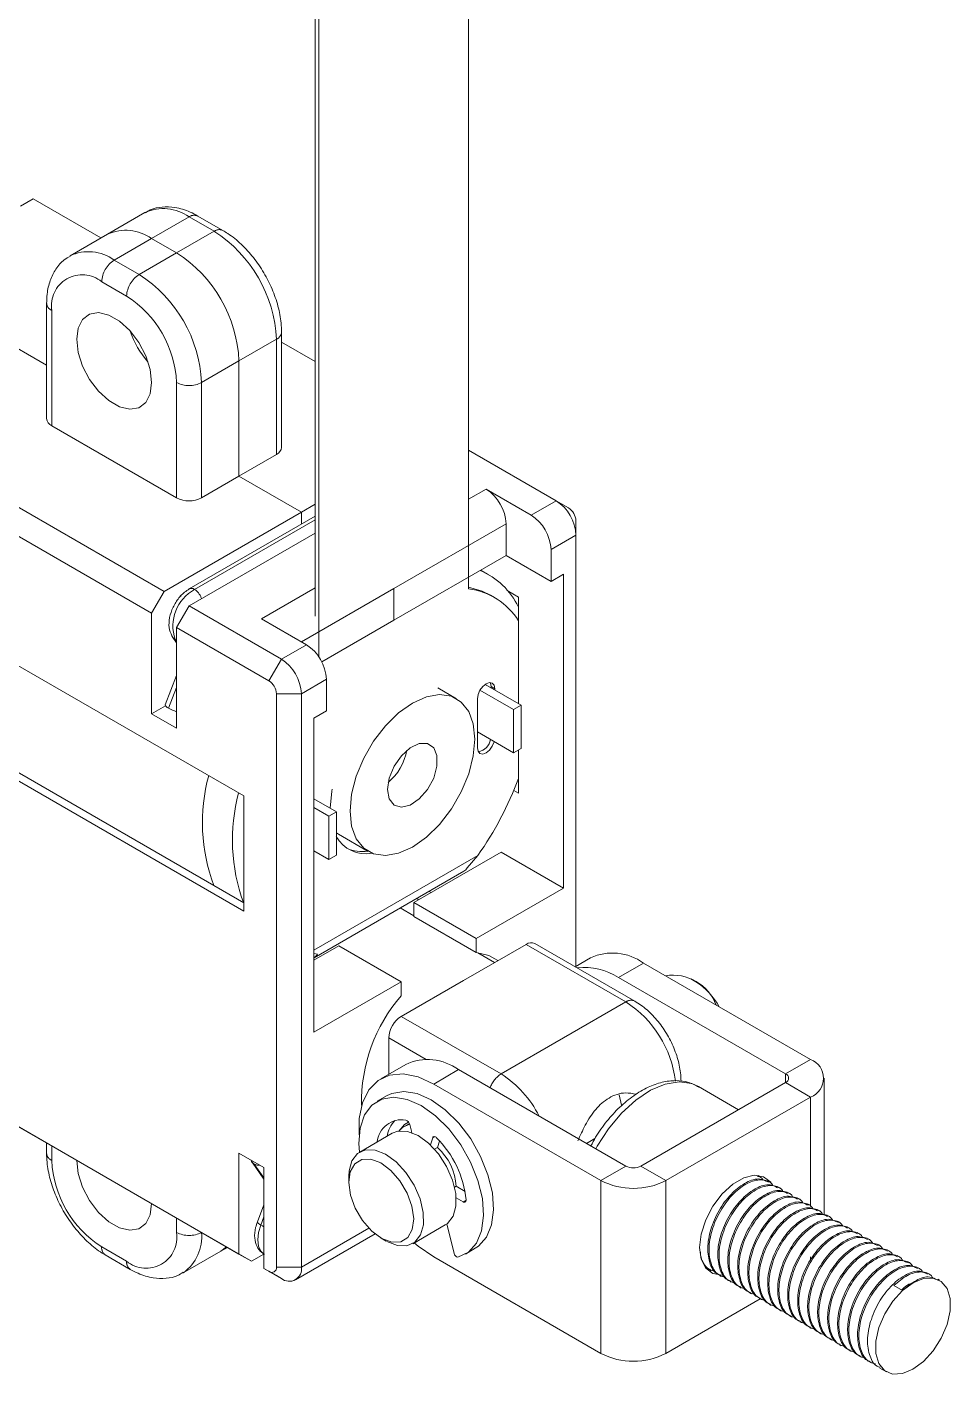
# Paper-space layout '시트3_KOR_with accessory' of a CAD drawing. Header units: millimetres. Extents: x 5 to 415, y 5 to 292.
# Drawn here: x 361.19 to 387.33, y 126.06 to 164.23 of the extents above; entities that cross this region are included whole.
import ezdxf

# ---------------------------------------------------------------- set-up
doc = ezdxf.new("R2010")
doc.units = ezdxf.units.MM
doc.linetypes.add('PHANTOM', pattern=[12.7, 6.35, -1.27, 1.27, -1.27, 1.27, -1.27])

psp = doc.layouts.new('시트3_KOR_with accessory')

# ---------------------------------------------------------------- linework, layer by layer
at = {"color": 7, "linetype": 'Continuous', "lineweight": 18}
for p, q in [((369.349, 167.851), (369.349, 147.536)), ((369.455, 167.957), (369.455, 146.379)), ((373.697, 148.313), (373.697, 166.85)), ((350.787, 160.973), (361.742, 154.648)), ((361.005, 159.156), (361.358, 159.36)), ((363.277, 158.253), (361.358, 159.36)), ((364.528, 158.975), (363.467, 158.362)), ((366.735, 158.467), (366.028, 158.876)), ((346.898, 158.728), (365.071, 148.237)), ((364.717, 147.624), (346.544, 158.115)), ((363.467, 158.362), (362.406, 157.75)), ((364.717, 158.239), (365.424, 157.83)), ((361.742, 156.401), (361.742, 153.135)), ((368.399, 152.319), (368.399, 155.585)), ((369.349, 154.748), (368.399, 155.296)), ((367.192, 154.768), (367.192, 151.502)), ((361.889, 152.931), (365.424, 150.89)), ((368.252, 152.115), (367.192, 151.502)), ((376.172, 150.808), (373.697, 152.237)), ((366.131, 150.89), (367.192, 151.502)), ((367.192, 151.502), (368.96, 150.482)), ((375.465, 150.4), (374.192, 151.135)), ((365.071, 148.237), (368.96, 150.482)), ((369.349, 150.706), (368.96, 150.482)), ((368.96, 150.14), (368.96, 150.482)), ((376.526, 150.604), (376.172, 150.808)), ((369.349, 150.365), (365.784, 148.307)), ((374.758, 149.257), (374.758, 150.155)), ((376.738, 150.237), (376.738, 149.829)), ((365.778, 147.828), (369.349, 149.89)), ((376.738, 137.616), (376.738, 149.829)), ((376.031, 148.522), (376.031, 149.42)), ((374.758, 149.257), (371.576, 147.42)), ((374.758, 149.257), (376.031, 148.522)), ((356.585, 148.644), (367.333, 142.44)), ((374.257, 148.717), (374.04, 148.843)), ((376.384, 148.726), (376.031, 148.522)), ((376.384, 148.726), (376.384, 139.826)), ((365.071, 148.237), (364.717, 147.624)), ((371.576, 148.318), (371.576, 147.42)), ((374.793, 148.262), (375.111, 148.078)), ((365.424, 147.216), (365.778, 147.828)), ((365.778, 147.828), (368.394, 146.318)), ((374.426, 148.067), (374.32, 148.128)), ((375.111, 148.078), (375.111, 145.052)), ((364.717, 147.624), (364.717, 144.766)), ((367.828, 147.461), (369.101, 146.726)), ((369.535, 146.242), (371.576, 147.42)), ((368.04, 145.706), (365.424, 147.216)), ((365.424, 147.216), (365.424, 144.358)), ((365.321, 146.928), (365.424, 146.782)), ((365.424, 145.851), (365.101, 145.02)), ((356.79, 145.497), (367.333, 139.41)), ((369.667, 145.747), (369.667, 144.848)), ((373.356, 145.196), (372.826, 145.502)), ((375.182, 145.011), (374.161, 145.601)), ((374.334, 145.501), (374.334, 145.539)), ((374.44, 145.44), (374.44, 145.478)), ((356.585, 145.378), (367.333, 139.173)), ((368.252, 129.089), (368.252, 145.338)), ((368.96, 145.338), (368.96, 129.089)), ((373.945, 145.192), (373.945, 143.804)), ((374.97, 144.889), (374.018, 145.438)), ((365.11, 144.993), (364.717, 144.766)), ((364.717, 144.766), (365.424, 144.358)), ((369.313, 144.644), (369.667, 144.848)), ((375.182, 145.011), (374.97, 144.889)), ((374.97, 144.889), (374.97, 143.664)), ((375.182, 143.786), (375.182, 145.011)), ((369.313, 144.644), (369.313, 135.744)), ((374.97, 143.664), (373.945, 144.256)), ((374.97, 143.664), (375.182, 143.786)), ((375.111, 143.745), (375.111, 142.515)), ((367.333, 139.173), (367.333, 142.44)), ((374.976, 142.594), (375.111, 142.515)), ((369.95, 141.99), (369.313, 142.358)), ((369.737, 141.868), (369.313, 142.113)), ((369.95, 141.99), (369.737, 141.868)), ((369.737, 141.868), (369.737, 140.643)), ((369.95, 140.766), (369.95, 141.99)), ((346.544, 141.376), (367.192, 129.457)), ((369.95, 141.393), (370.008, 141.356)), ((370.008, 141.356), (370.856, 140.866)), ((367.545, 129.252), (346.898, 141.172)), ((369.737, 140.643), (369.313, 140.888)), ((369.737, 140.643), (369.95, 140.766)), ((374.616, 140.847), (372.142, 139.418)), ((373.959, 140.753), (373.655, 140.403)), ((374.616, 140.847), (376.384, 139.826)), ((369.32, 137.855), (373.563, 140.304)), ((376.384, 139.826), (373.909, 138.397)), ((372.142, 139.418), (373.909, 138.397)), ((372.142, 139.02), (372.142, 139.418)), ((372.226, 139.532), (372.283, 139.499)), ((372.579, 139.736), (372.636, 139.703)), ((372.142, 139.044), (371.761, 139.264)), ((372.142, 139.02), (373.909, 138)), ((375.324, 138.234), (373.556, 137.213)), ((373.909, 138.397), (373.909, 138)), ((378.402, 136.626), (375.574, 138.259)), ((369.313, 137.785), (370.02, 138.193)), ((369.412, 137.954), (369.313, 137.975)), ((370.02, 138.193), (371.788, 137.173)), ((374.434, 137.721), (373.958, 137.996)), ((377.147, 137.852), (376.713, 137.601)), ((378.647, 137.703), (383.385, 134.968)), ((369.313, 135.744), (371.788, 137.173)), ((373.556, 137.213), (371.788, 136.193)), ((371.788, 137.173), (371.788, 136.775)), ((377.94, 137.295), (382.677, 134.56)), ((380.132, 137.172), (379.991, 137.254)), ((371.434, 134.554), (371.434, 135.581)), ((371.914, 134.831), (371.207, 134.423)), ((373.414, 134.683), (378.152, 131.948)), ((383.765, 130.557), (383.765, 134.438)), ((372.707, 134.274), (377.445, 131.539)), ((382.677, 134.315), (378.576, 131.948)), ((381.345, 133.546), (380.208, 134.203)), ((371.387, 133.949), (371.104, 133.786)), ((378.028, 133.672), (377.963, 133.968)), ((383.385, 133.907), (379.283, 131.539)), ((371.533, 132.879), (370.614, 132.348)), ((372.018, 133.159), (371.887, 133.083)), ((372.028, 133.128), (372.084, 132.898)), ((361.742, 132.603), (361.742, 132.313)), ((372.613, 132.554), (372.679, 132.752)), ((372.813, 132.473), (372.876, 132.659)), ((377.036, 132.592), (377.272, 132.728)), ((367.192, 132.314), (367.899, 131.906)), ((367.192, 129.457), (367.192, 132.314)), ((372.735, 132.427), (372.813, 132.473)), ((367.562, 132.063), (367.899, 131.583)), ((367.899, 129.048), (367.899, 131.906)), ((370.303, 131.661), (370.303, 131.498)), ((373.298, 131.349), (373.344, 131.376)), ((373.595, 131.231), (373.344, 131.376)), ((381.93, 131.662), (381.895, 131.682)), ((382.213, 131.498), (382.177, 131.519)), ((382.496, 131.335), (382.46, 131.355)), ((373.539, 130.937), (373.341, 131.051)), ((382.778, 131.172), (382.743, 131.192)), ((383.061, 131.008), (383.026, 131.029)), ((367.899, 130.847), (367.713, 130.369)), ((383.344, 130.845), (383.309, 130.866)), ((383.627, 130.682), (383.592, 130.702)), ((372.114, 129.75), (373.033, 130.281)), ((373.083, 130.314), (373.286, 129.474)), ((383.91, 130.519), (383.874, 130.539)), ((384.193, 130.355), (384.157, 130.376)), ((384.475, 130.192), (384.44, 130.212)), ((368.794, 128.723), (371.049, 130.025)), ((371.222, 129.906), (371.364, 129.824)), ((384.758, 130.029), (384.723, 130.049)), ((385.041, 129.866), (385.006, 129.886)), ((363.406, 129.431), (364.113, 129.023)), ((365.613, 128.924), (366.674, 129.536)), ((366.839, 129.66), (366.674, 129.536)), ((366.674, 129.536), (366.864, 129.646)), ((367.192, 129.457), (367.545, 129.252)), ((367.545, 129.252), (367.899, 129.456)), ((373.604, 129.456), (373.886, 129.619)), ((385.324, 129.702), (385.289, 129.723)), ((385.607, 129.539), (385.571, 129.559)), ((367.899, 129.048), (368.04, 128.967)), ((368.252, 128.844), (367.899, 129.048)), ((377.445, 126.64), (372.707, 129.375)), ((385.89, 129.376), (385.854, 129.396)), ((386.172, 129.212), (386.137, 129.233)), ((386.455, 129.049), (386.42, 129.07)), ((368.394, 128.763), (368.252, 128.844)), ((380.536, 129.002), (380.571, 128.982)), ((380.819, 128.839), (380.854, 128.819)), ((381.102, 128.676), (381.137, 128.655)), ((386.738, 128.886), (386.703, 128.906)), ((387.034, 128.715), (386.986, 128.743)), ((381.385, 128.512), (381.42, 128.492)), ((381.667, 128.349), (381.703, 128.329)), ((385.987, 128.421), (385.74, 128.564)), ((379.283, 126.64), (381.956, 128.183)), ((381.95, 128.186), (381.986, 128.165)), ((382.233, 128.023), (382.268, 128.002)), ((382.516, 127.859), (382.551, 127.839)), ((382.799, 127.696), (382.834, 127.676)), ((383.082, 127.533), (383.117, 127.512)), ((383.364, 127.369), (383.4, 127.349)), ((383.647, 127.206), (383.683, 127.186)), ((383.93, 127.043), (383.966, 127.022)), ((384.213, 126.88), (384.248, 126.859)), ((384.496, 126.716), (384.531, 126.696)), ((384.779, 126.553), (384.814, 126.533)), ((385.062, 126.39), (385.097, 126.369)), ((385.344, 126.226), (385.534, 126.117))]:
    psp.add_line(p, q, dxfattribs=at)
at = {"color": 8, "linetype": 'PHANTOM', "lineweight": 18}
for p, q in [((365.778, 158.851), (364.717, 158.239)), ((366.485, 158.443), (365.778, 158.851)), ((364.717, 158.239), (363.656, 157.626)), ((365.424, 157.83), (366.485, 158.443)), ((364.363, 157.218), (365.424, 157.83)), ((363.656, 157.626), (364.363, 157.218)), ((364.01, 156.606), (363.303, 157.014)), ((361.889, 156.197), (361.889, 152.931)), ((368.252, 155.381), (367.192, 154.768)), ((368.252, 152.115), (368.252, 155.381)), ((367.192, 154.768), (366.131, 154.156)), ((365.424, 150.89), (365.424, 154.156)), ((366.131, 154.156), (366.131, 150.89)), ((373.697, 150.849), (374.192, 151.135)), ((376.172, 150.808), (375.465, 150.4)), ((365.934, 148.292), (369.349, 150.263)), ((374.758, 150.155), (371.576, 148.318)), ((376.031, 149.42), (376.738, 149.829)), ((367.828, 147.461), (369.349, 148.339)), ((371.576, 148.318), (368.96, 146.808)), ((365.495, 148.073), (365.552, 148.106)), ((365.383, 146.872), (365.424, 146.854)), ((365.424, 146.814), (365.383, 146.872)), ((368.394, 146.318), (369.101, 146.726)), ((368.394, 146.318), (368.04, 145.706)), ((365.197, 144.927), (365.424, 145.512)), ((369.667, 145.747), (368.96, 145.338)), ((374.334, 145.539), (374.44, 145.478)), ((368.96, 145.338), (368.252, 145.338)), ((373.959, 140.753), (369.313, 138.071)), ((378.152, 136.601), (375.324, 138.234)), ((377.94, 137.295), (378.647, 137.703)), ((374.616, 134.56), (378.152, 136.601)), ((371.788, 136.193), (374.616, 134.56)), ((372.49, 134.971), (371.434, 135.581)), ((382.677, 134.56), (383.385, 134.968)), ((372.707, 134.274), (373.414, 134.683)), ((382.677, 134.56), (382.677, 134.315)), ((382.677, 134.315), (383.385, 133.907)), ((383.385, 130.806), (383.385, 133.907)), ((361.889, 132.518), (361.889, 132.109)), ((372.679, 132.752), (372.734, 132.784)), ((367.624, 132.007), (367.899, 131.615)), ((378.152, 131.948), (377.445, 131.539)), ((378.576, 131.948), (379.283, 131.539)), ((377.445, 126.64), (377.445, 131.539)), ((379.283, 126.64), (379.283, 131.539)), ((373.539, 130.937), (373.623, 130.986)), ((365.424, 130.068), (365.424, 130.477)), ((367.899, 130.508), (367.809, 130.277)), ((366.131, 130.069), (366.131, 130.068)), ((366.131, 130.068), (366.132, 130.068)), ((368.96, 129.089), (370.869, 130.191)), ((363.303, 129.66), (364.01, 129.252)), ((368.96, 129.089), (368.252, 129.089)), ((383.385, 129.298), (383.385, 129.382)), ((368.394, 128.763), (368.04, 128.967))]:
    psp.add_line(p, q, dxfattribs=at)
at = {"color": 7, "linetype": 'Continuous', "lineweight": 18, "flags": 128}
for points in [[(362.639, 155.011), (362.596, 155.381), (362.639, 155.701), (362.764, 155.946), (362.962, 156.095), (363.216, 156.137), (363.505, 156.068), (363.807, 155.894), (364.097, 155.628), (364.351, 155.293), (364.549, 154.916), (364.674, 154.526), (364.717, 154.156), (364.674, 153.836), (364.549, 153.591), (364.351, 153.442), (364.097, 153.4), (363.807, 153.469), (363.505, 153.643), (363.216, 153.909), (362.962, 154.244), (362.764, 154.621), (362.639, 155.011)], [(374.32, 148.128), (374.081, 148.245), (373.697, 148.357)], [(374.44, 145.478), (374.421, 145.576), (374.367, 145.638), (374.287, 145.654), (374.192, 145.621), (374.097, 145.544), (374.017, 145.436), (373.964, 145.312), (373.945, 145.192)], [(374.334, 145.539), (374.315, 145.638), (374.306, 145.654)], [(370.383, 142.49), (370.338, 142.011), (370.383, 141.582), (370.514, 141.226), (370.724, 140.961), (371.004, 140.799), (371.339, 140.749), (371.713, 140.814), (372.106, 140.99), (372.5, 141.268), (372.873, 141.635), (373.208, 142.071), (373.488, 142.556), (373.699, 143.065), (373.83, 143.572), (373.874, 144.052), (373.83, 144.48), (373.699, 144.836), (373.488, 145.102), (373.208, 145.263), (372.873, 145.313), (372.5, 145.248), (372.106, 145.073), (371.713, 144.794), (371.339, 144.428), (371.004, 143.991), (370.724, 143.506), (370.514, 142.997), (370.383, 142.49)], [(365.197, 144.927), (365.16, 144.951), (365.13, 144.973), (365.111, 144.993), (365.101, 145.009), (365.101, 145.02)], [(373.945, 143.804), (373.964, 143.706), (374.017, 143.644), (374.097, 143.628), (374.192, 143.661), (374.287, 143.738), (374.367, 143.846), (374.421, 143.969), (374.424, 143.979)], [(371.447, 142.946), (371.399, 142.623), (371.447, 142.356), (371.584, 142.179), (371.791, 142.118), (372.041, 142.18), (372.3, 142.358), (372.532, 142.626), (372.707, 142.948), (372.801, 143.282), (372.801, 143.582), (372.707, 143.808), (372.532, 143.929), (372.3, 143.928), (372.041, 143.807), (371.791, 143.58), (371.584, 143.28), (371.447, 142.946)], [(369.828, 142.632), (369.818, 142.579), (369.773, 142.092)], [(374.523, 137.772), (374.274, 137.918), (373.909, 138)], [(370.594, 132.831), (370.598, 133.299), (370.69, 133.746), (370.87, 134.11), (371.131, 134.374), (371.46, 134.526), (371.844, 134.561), (372.266, 134.475), (372.707, 134.274)], [(373.886, 129.619), (373.974, 129.677), (374.201, 129.931), (374.347, 130.28), (374.404, 130.708), (374.369, 131.191), (374.244, 131.705), (374.036, 132.224), (373.755, 132.719), (373.416, 133.166), (373.037, 133.541), (372.637, 133.825), (372.236, 134.003), (371.857, 134.066), (371.518, 134.01), (371.387, 133.949)], [(373.395, 129.37), (373.692, 129.514), (373.918, 129.767), (374.064, 130.117), (374.121, 130.545), (374.086, 131.028), (373.961, 131.542), (373.753, 132.06), (373.472, 132.556), (373.133, 133.003), (372.754, 133.378), (372.354, 133.662), (371.954, 133.84), (371.574, 133.903), (371.235, 133.847), (370.955, 133.676), (370.746, 133.398), (370.621, 133.028), (370.587, 132.585), (370.604, 132.342)], [(373.033, 130.281), (373.096, 130.324), (373.255, 130.528), (373.335, 130.818), (373.33, 131.169), (373.241, 131.554), (373.073, 131.94), (372.842, 132.298), (372.565, 132.597), (372.266, 132.814), (371.968, 132.931), (371.695, 132.939), (371.533, 132.879)], [(371.719, 132.943), (371.879, 133.132), (371.995, 133.198)], [(372.025, 133.138), (371.824, 133.04), (371.731, 132.944)], [(372.679, 132.752), (372.686, 132.766), (372.696, 132.776), (372.708, 132.783), (372.723, 132.785), (372.739, 132.782), (372.756, 132.776), (372.773, 132.765), (372.789, 132.751)], [(364.717, 130.885), (364.717, 130.885), (364.674, 130.564), (364.549, 130.32), (364.351, 130.17), (364.097, 130.129), (363.807, 130.198), (363.505, 130.372), (363.216, 130.637), (362.962, 130.972), (362.764, 131.35), (362.639, 131.739), (362.596, 132.109)], [(371.381, 129.815), (371.679, 129.698), (371.951, 129.69), (372.176, 129.793), (372.336, 129.997), (372.416, 130.287), (372.411, 130.638), (372.321, 131.023), (372.154, 131.41), (371.923, 131.767), (371.646, 132.067), (371.347, 132.284), (371.049, 132.401), (370.776, 132.408), (370.551, 132.305), (370.392, 132.101), (370.312, 131.811), (370.303, 131.661)], [(370.952, 130.109), (371.237, 129.898), (371.52, 129.791), (371.774, 129.8), (371.975, 129.923), (372.101, 130.148), (372.141, 130.454), (372.092, 130.81), (371.957, 131.181), (371.751, 131.531), (371.492, 131.826), (371.208, 132.037), (370.924, 132.144), (370.67, 132.135), (370.47, 132.012), (370.344, 131.787), (370.303, 131.481), (370.353, 131.125), (370.487, 130.754), (370.694, 130.404), (370.952, 130.109)], [(382.267, 131.476), (382.256, 131.49), (382.052, 131.644), (381.789, 131.688), (381.49, 131.616), (381.178, 131.436), (380.879, 131.162), (380.616, 130.816), (380.412, 130.426), (380.282, 130.023), (380.238, 129.641)], [(373.623, 130.993), (373.623, 130.973), (373.619, 130.956), (373.611, 130.942), (373.601, 130.932), (373.588, 130.926), (373.572, 130.925), (373.556, 130.929), (373.539, 130.937)], [(366.674, 129.536), (366.674, 129.536), (366.839, 129.66)], [(372.707, 129.375), (372.266, 129.683), (372.158, 129.776)], [(380.238, 129.641), (380.282, 129.31), (380.412, 129.057), (380.616, 128.903), (380.879, 128.859), (380.903, 128.861)], [(385.712, 128.118), (385.987, 128.421), (386.286, 128.642), (386.585, 128.764), (386.859, 128.777), (387.087, 128.68), (387.249, 128.48), (387.334, 128.194), (387.333, 127.845), (387.248, 127.461), (387.084, 127.074), (386.855, 126.714), (386.58, 126.411), (386.281, 126.19), (385.983, 126.068), (385.708, 126.055), (385.481, 126.152), (385.318, 126.352), (385.234, 126.638), (385.234, 126.987), (385.32, 127.371), (385.484, 127.758), (385.712, 128.118)]]:
    psp.add_lwpolyline(points, dxfattribs=at)
at = {"color": 8, "linetype": 'PHANTOM', "lineweight": 18, "flags": 128}
for points in [[(365.383, 146.872), (365.345, 146.9), (365.321, 146.928)], [(380.208, 134.203), (380.018, 134.286), (379.661, 134.335), (379.266, 134.271), (378.85, 134.097), (378.431, 133.819), (378.028, 133.451), (377.658, 133.008), (377.338, 132.51), (377.299, 132.44)], [(367.809, 130.277), (367.771, 130.3), (367.742, 130.322), (367.722, 130.342), (367.713, 130.358), (367.713, 130.369)], [(367.809, 130.277), (367.746, 130.063), (367.724, 129.86), (367.746, 129.682), (367.809, 129.542), (367.899, 129.455)], [(367.809, 130.277), (367.854, 130.252), (367.899, 130.231)]]:
    psp.add_lwpolyline(points, dxfattribs=at)
at = {"color": 8, "linetype": 'PHANTOM', "lineweight": 18}
for centre, radius, start, end in [((365.045, 157.829), 1.257, 54.3826, 114.3069), ((365.924, 158.646), 0.251, 65.6935, 125.6172), ((366.631, 158.238), 0.252, 65.7079, 125.6167), ((364.414, 155.206), 3.842, 2.6055, 57.3945), ((362.928, 156.636), 1.23, 53.6672, 115.409), ((364.07, 156.979), 0.768, 122.6053, 177.3947), ((362.751, 156.337), 0.873, 50.7967, 189.2141), ((364.777, 156.571), 0.768, 122.6053, 177.3945), ((362.293, 153.982), 3.842, 2.6055, 57.3945), ((362.354, 154.016), 3.074, 2.6055, 57.3945), ((361.992, 156.426), 0.251, 185.7099, 245.6238), ((368.149, 155.61), 0.251, 294.3762, 354.29), ((365.778, 154.839), 0.769, 242.6097, 297.3903), ((366.506, 147.254), 1.186, 118.8102, 198.7784), ((365.847, 148.179), 0.143, 52.6044, 116.1062), ((365.683, 147.902), 0.464, 16.2274, 57.3023), ((378.298, 136.397), 0.252, 65.7083, 125.6162), ((376.463, 133.984), 3.115, 6.8956, 57.1652), ((375.032, 133.912), 0.77, 122.6815, 160.5897), ((373.008, 132.029), 2.999, 26.5196, 57.5589), ((361.992, 132.338), 0.251, 185.6945, 245.6259), ((364.959, 132.249), 3.074, 182.6054, 237.3946), ((364.562, 129.928), 0.873, 230.7968, 9.2139), ((365.778, 130.751), 0.769, 242.6097, 297.3903), ((364.877, 129.946), 1.261, 306.1136, 5.5841), ((363.553, 129.635), 0.252, 174.3803, 234.2913), ((364.26, 129.227), 0.252, 174.3814, 234.2924)]:
    psp.add_arc(centre, radius, start, end, dxfattribs=at)
at = {"color": 7, "linetype": 'Continuous', "lineweight": 18}
for centre, radius, start, end in [((363.985, 157.216), 1.257, 54.3825, 114.3071), ((363.354, 154.594), 3.842, 2.6055, 57.3945), ((366.518, 156.42), 2.538, 198.6259, 221.3687), ((361.992, 153.16), 0.251, 185.6945, 245.6253), ((368.149, 152.344), 0.251, 294.3748, 354.3052), ((365.778, 151.572), 0.769, 242.6097, 297.3903), ((373.53, 150.099), 1.229, 2.6054, 57.3946), ((375.51, 149.773), 1.229, 2.6054, 57.3946), ((376.277, 150.216), 0.461, 2.6055, 57.3945), ((374.803, 149.364), 1.229, 2.6053, 57.3947), ((373.173, 146.852), 2.155, 25.9307, 66.7692), ((373.434, 146.345), 1.985, 32.3172, 82.3706), ((368.439, 145.691), 1.229, 2.6057, 57.3943), ((367.731, 145.282), 1.229, 2.6054, 57.3946), ((367.792, 145.317), 0.461, 2.6058, 57.3939), ((365.817, 146.034), 1.268, 240.7656, 251.9626), ((373.889, 144.116), 0.435, 281.0744, 350.022), ((370.361, 144.039), 1.615, 310.872, 349.1336), ((371.27, 141.683), 5.113, 164.8822, 200.343), ((365.991, 146.353), 9.739, 324.9, 339.466), ((372.118, 141.193), 5.113, 164.8822, 200.343), ((370.778, 141.744), 0.944, 208.5997, 280.8148), ((370.669, 141.867), 1.004, 245.269, 279.6648), ((373.442, 140.509), 0.238, 300.5631, 333.5736), ((375.47, 138.03), 0.251, 65.6928, 125.6162), ((369.2, 138.059), 0.236, 298.5787, 333.6194), ((377.77, 136.496), 1.492, 54.017, 114.6726), ((376.99, 135.846), 1.733, 56.7651, 97.129), ((379.477, 136.038), 1.322, 20.9808, 99.0245), ((379.113, 135.555), 1.912, 28.3704, 57.7804), ((375.209, 133.784), 4.544, 138.8422, 181.4192), ((372.202, 135.546), 0.768, 122.6056, 177.3943), ((372.537, 133.475), 1.492, 54.0174, 114.6721), ((383.183, 134.438), 0.568, 290.7837, 69.2163), ((382.631, 134.438), 0.131, 290.7847, 69.2153), ((371.803, 132.562), 0.701, 80.5326, 174.2319), ((371.866, 133.097), 0.165, 10.9805, 71.5074), ((372.263, 132.646), 0.886, 137.7692, 170.281), ((370.768, 130.715), 2.869, 5.5659, 45.2135), ((367.717, 132.172), 0.19, 197.1171, 240.4154), ((371.783, 131.297), 1.563, 2.87, 48.7412), ((367.746, 132.233), 0.258, 241.6534, 276.6146), ((378.364, 132.357), 0.461, 242.611, 297.389), ((378.364, 133.314), 1.998, 242.6095, 297.3905), ((373.404, 129.489), 0.119, 187.1997, 265.6555), ((368.123, 129.068), 0.131, 230.7972, 9.2141), ((368.615, 129.033), 0.349, 230.7972, 9.2137), ((378.364, 128.414), 1.998, 242.6095, 297.3905)]:
    psp.add_arc(centre, radius, start, end, dxfattribs=at)
for points, knots in [([(366.028, 158.876), (365.954, 158.915), (365.75, 159.024), (365.407, 159.13), (365.021, 159.142), (364.729, 159.088), (364.587, 158.996), (364.542, 158.967)], [0, 0, 0, 0, 0.1597205, 0.444866, 0.6776924, 0.8975423, 1, 1, 1, 1]), ([(368.399, 155.585), (368.396, 155.67), (368.388, 155.918), (368.306, 156.332), (368.139, 156.812), (367.904, 157.275), (367.611, 157.703), (367.269, 158.079), (366.968, 158.326), (366.781, 158.439), (366.735, 158.467)], [0, 0, 0, 0, 0.073795, 0.2153006, 0.3629628, 0.5136512, 0.6640777, 0.8111393, 0.9526284, 1, 1, 1, 1]), ([(362.406, 157.733), (362.35, 157.704), (362.19, 157.618), (361.993, 157.377), (361.828, 157.044), (361.752, 156.708), (361.745, 156.489), (361.742, 156.401)], [0, 0, 0, 0, 0.120758, 0.347954, 0.57962, 0.831413, 1, 1, 1, 1]), ([(365.784, 148.307), (365.738, 148.277), (365.608, 148.191), (365.433, 147.993), (365.282, 147.721), (365.205, 147.432), (365.205, 147.151), (365.284, 146.999), (365.321, 146.928)], [0, 0, 0, 0, 0.1028317, 0.2926901, 0.4885694, 0.6821436, 0.8503683, 1, 1, 1, 1]), ([(379.713, 134.356), (379.71, 134.434), (379.701, 134.66), (379.617, 135.034), (379.449, 135.461), (379.215, 135.863), (378.926, 136.221), (378.647, 136.474), (378.461, 136.589), (378.402, 136.626)], [0, 0, 0, 0, 0.086298, 0.248938, 0.418142, 0.589597, 0.759208, 0.923591, 1, 1, 1, 1]), ([(378.439, 133.983), (378.34, 134.004), (378.079, 134.058), (377.653, 133.903), (377.271, 133.561), (376.996, 133.128), (376.858, 132.814), (376.792, 132.664)], [0, 0, 0, 0, 0.130226, 0.340988, 0.554672, 0.788149, 1, 1, 1, 1]), ([(380.22, 134.188), (380.125, 134.238), (379.922, 134.345), (379.559, 134.385), (379.167, 134.337), (378.76, 134.188), (378.354, 133.947), (377.961, 133.62), (377.602, 133.222), (377.331, 132.85), (377.203, 132.603), (377.16, 132.52)], [0, 0, 0, 0, 0.0826273, 0.1776617, 0.2777948, 0.3883231, 0.5110515, 0.6440978, 0.7838543, 0.9273636, 1, 1, 1, 1]), ([(361.742, 132.313), (361.745, 132.228), (361.753, 131.98), (361.835, 131.567), (362.002, 131.086), (362.237, 130.623), (362.53, 130.195), (362.872, 129.82), (363.173, 129.572), (363.36, 129.459), (363.406, 129.431)], [0, 0, 0, 0, 0.073795, 0.2153, 0.362963, 0.513652, 0.664078, 0.811139, 0.952628, 1, 1, 1, 1]), ([(380.829, 128.858), (380.798, 128.869), (380.643, 128.922), (380.492, 129.253), (380.449, 129.711), (380.566, 130.245), (380.806, 130.757), (381.147, 131.197), (381.525, 131.485), (381.906, 131.63), (382.097, 131.534), (382.167, 131.499)], [0, 0, 0, 0, 0.025564, 0.129016, 0.255011, 0.397579, 0.556068, 0.704894, 0.834231, 0.939264, 1, 1, 1, 1]), ([(380.984, 128.79), (380.91, 128.811), (380.708, 128.87), (380.524, 129.227), (380.486, 129.692), (380.601, 130.224), (380.842, 130.738), (381.18, 131.174), (381.568, 131.475), (381.949, 131.594), (382.249, 131.524), (382.308, 131.408), (382.318, 131.386)], [0, 0, 0, 0, 0.055739, 0.151865, 0.268937, 0.401408, 0.548672, 0.686958, 0.807136, 0.90473, 0.982373, 1, 1, 1, 1]), ([(381.112, 128.695), (381.081, 128.706), (380.926, 128.758), (380.775, 129.09), (380.732, 129.547), (380.849, 130.082), (381.089, 130.594), (381.43, 131.034), (381.808, 131.322), (382.189, 131.467), (382.38, 131.371), (382.45, 131.336)], [0, 0, 0, 0, 0.0255637, 0.1290156, 0.2550102, 0.3975784, 0.5560681, 0.7048932, 0.8342307, 0.9392635, 1, 1, 1, 1]), ([(381.267, 128.626), (381.193, 128.648), (380.991, 128.707), (380.807, 129.064), (380.768, 129.529), (380.884, 130.06), (381.125, 130.575), (381.463, 131.01), (381.851, 131.311), (382.232, 131.431), (382.532, 131.361), (382.59, 131.245), (382.601, 131.223)], [0, 0, 0, 0, 0.055739, 0.151866, 0.268936, 0.401409, 0.548673, 0.686958, 0.807136, 0.90473, 0.982373, 1, 1, 1, 1]), ([(381.88, 131.657), (381.926, 131.649), (381.998, 131.636), (382.026, 131.572), (382.036, 131.55)], [0, 0, 0, 0, 0.643695, 1, 1, 1, 1]), ([(381.395, 128.532), (381.364, 128.542), (381.208, 128.595), (381.058, 128.927), (381.015, 129.384), (381.132, 129.918), (381.371, 130.431), (381.713, 130.871), (382.091, 131.158), (382.472, 131.304), (382.663, 131.208), (382.733, 131.173)], [0, 0, 0, 0, 0.025564, 0.129016, 0.255011, 0.397579, 0.556068, 0.704894, 0.834231, 0.939264, 1, 1, 1, 1]), ([(381.55, 128.463), (381.476, 128.485), (381.274, 128.544), (381.09, 128.901), (381.051, 129.366), (381.167, 129.897), (381.408, 130.412), (381.746, 130.847), (382.134, 131.148), (382.515, 131.267), (382.815, 131.198), (382.873, 131.081), (382.884, 131.06)], [0, 0, 0, 0, 0.055739, 0.151865, 0.268937, 0.401408, 0.548672, 0.686958, 0.807136, 0.90473, 0.982373, 1, 1, 1, 1]), ([(381.677, 128.369), (381.647, 128.379), (381.491, 128.432), (381.341, 128.764), (381.297, 129.221), (381.415, 129.755), (381.654, 130.268), (381.996, 130.708), (382.374, 130.995), (382.754, 131.14), (382.946, 131.045), (383.016, 131.009)], [0, 0, 0, 0, 0.025564, 0.129016, 0.255011, 0.397579, 0.556068, 0.704893, 0.834231, 0.939264, 1, 1, 1, 1]), ([(381.833, 128.3), (381.759, 128.322), (381.557, 128.381), (381.372, 128.737), (381.334, 129.202), (381.449, 129.734), (381.691, 130.248), (382.028, 130.684), (382.417, 130.985), (382.798, 131.104), (383.098, 131.035), (383.156, 130.918), (383.167, 130.896)], [0, 0, 0, 0, 0.055739, 0.151865, 0.268936, 0.401408, 0.548673, 0.686958, 0.807136, 0.90473, 0.982373, 1, 1, 1, 1]), ([(381.96, 128.205), (381.929, 128.216), (381.774, 128.268), (381.624, 128.6), (381.58, 129.058), (381.698, 129.592), (381.937, 130.104), (382.279, 130.544), (382.656, 130.832), (383.037, 130.977), (383.229, 130.881), (383.299, 130.846)], [0, 0, 0, 0, 0.025564, 0.129016, 0.25501, 0.397579, 0.556068, 0.704893, 0.834231, 0.939264, 1, 1, 1, 1]), ([(382.116, 128.137), (382.042, 128.158), (381.839, 128.217), (381.655, 128.574), (381.617, 129.039), (381.732, 129.571), (381.973, 130.085), (382.311, 130.521), (382.7, 130.821), (383.08, 130.941), (383.38, 130.871), (383.439, 130.755), (383.45, 130.733)], [0, 0, 0, 0, 0.055739, 0.151865, 0.268937, 0.401408, 0.548672, 0.686958, 0.807136, 0.90473, 0.982373, 1, 1, 1, 1]), ([(382.243, 128.042), (382.212, 128.052), (382.057, 128.105), (381.907, 128.437), (381.863, 128.894), (381.98, 129.428), (382.22, 129.941), (382.562, 130.381), (382.939, 130.669), (383.32, 130.814), (383.511, 130.718), (383.582, 130.683)], [0, 0, 0, 0, 0.025564, 0.129016, 0.255011, 0.397579, 0.556068, 0.704894, 0.834231, 0.939264, 1, 1, 1, 1]), ([(382.399, 127.973), (382.324, 127.995), (382.122, 128.054), (381.938, 128.411), (381.9, 128.876), (382.015, 129.407), (382.256, 129.922), (382.594, 130.357), (382.982, 130.658), (383.363, 130.777), (383.663, 130.708), (383.722, 130.591), (383.733, 130.57)], [0, 0, 0, 0, 0.055739, 0.151865, 0.268936, 0.401408, 0.548673, 0.686958, 0.807136, 0.90473, 0.982373, 1, 1, 1, 1]), ([(382.526, 127.879), (382.495, 127.889), (382.34, 127.942), (382.19, 128.274), (382.146, 128.731), (382.263, 129.265), (382.503, 129.778), (382.844, 130.218), (383.222, 130.505), (383.603, 130.651), (383.794, 130.555), (383.864, 130.52)], [0, 0, 0, 0, 0.025564, 0.129017, 0.25501, 0.397579, 0.556068, 0.704893, 0.834231, 0.939263, 1, 1, 1, 1]), ([(382.681, 127.81), (382.607, 127.832), (382.405, 127.891), (382.221, 128.248), (382.183, 128.712), (382.298, 129.244), (382.539, 129.759), (382.877, 130.194), (383.265, 130.495), (383.646, 130.614), (383.946, 130.545), (384.005, 130.428), (384.016, 130.407)], [0, 0, 0, 0, 0.055739, 0.151865, 0.268936, 0.401408, 0.548672, 0.686958, 0.807136, 0.90473, 0.982373, 1, 1, 1, 1]), ([(367.713, 130.369), (367.695, 130.316), (367.644, 130.168), (367.622, 129.924), (367.687, 129.676), (367.795, 129.514), (367.888, 129.47), (367.915, 129.457)], [0, 0, 0, 0, 0.163652, 0.461335, 0.699298, 0.912886, 1, 1, 1, 1]), ([(382.809, 127.715), (382.778, 127.726), (382.623, 127.779), (382.472, 128.11), (382.429, 128.568), (382.546, 129.102), (382.786, 129.614), (383.127, 130.055), (383.505, 130.342), (383.886, 130.487), (384.077, 130.391), (384.147, 130.356)], [0, 0, 0, 0, 0.025564, 0.129016, 0.255011, 0.397579, 0.556068, 0.704894, 0.834231, 0.939264, 1, 1, 1, 1]), ([(382.964, 127.647), (382.89, 127.668), (382.688, 127.727), (382.504, 128.084), (382.466, 128.549), (382.581, 129.081), (382.822, 129.595), (383.16, 130.031), (383.548, 130.332), (383.929, 130.451), (384.229, 130.381), (384.288, 130.265), (384.298, 130.243)], [0, 0, 0, 0, 0.055739, 0.151865, 0.268937, 0.401408, 0.548672, 0.686958, 0.807136, 0.90473, 0.982373, 1, 1, 1, 1]), ([(383.092, 127.552), (383.061, 127.563), (382.906, 127.615), (382.755, 127.947), (382.712, 128.404), (382.829, 128.939), (383.068, 129.451), (383.41, 129.891), (383.788, 130.179), (384.169, 130.324), (384.36, 130.228), (384.43, 130.193)], [0, 0, 0, 0, 0.025564, 0.129016, 0.25501, 0.397578, 0.556068, 0.704893, 0.834231, 0.939263, 1, 1, 1, 1]), ([(383.247, 127.483), (383.173, 127.505), (382.971, 127.564), (382.787, 127.921), (382.748, 128.386), (382.864, 128.917), (383.105, 129.432), (383.443, 129.867), (383.831, 130.168), (384.212, 130.288), (384.512, 130.218), (384.57, 130.102), (384.581, 130.08)], [0, 0, 0, 0, 0.055739, 0.151866, 0.268936, 0.401409, 0.548673, 0.686958, 0.807136, 0.90473, 0.982373, 1, 1, 1, 1]), ([(383.374, 127.389), (383.344, 127.399), (383.188, 127.452), (383.038, 127.784), (382.995, 128.241), (383.112, 128.775), (383.351, 129.288), (383.693, 129.728), (384.071, 130.015), (384.451, 130.161), (384.643, 130.065), (384.713, 130.03)], [0, 0, 0, 0, 0.025564, 0.129016, 0.255011, 0.397579, 0.556068, 0.704893, 0.834231, 0.939264, 1, 1, 1, 1]), ([(383.53, 127.32), (383.456, 127.342), (383.254, 127.401), (383.07, 127.758), (383.031, 128.223), (383.147, 128.754), (383.388, 129.269), (383.726, 129.704), (384.114, 130.005), (384.495, 130.124), (384.795, 130.055), (384.853, 129.938), (384.864, 129.917)], [0, 0, 0, 0, 0.055739, 0.151865, 0.268937, 0.401408, 0.548673, 0.686959, 0.807136, 0.90473, 0.982373, 1, 1, 1, 1]), ([(383.657, 127.226), (383.627, 127.236), (383.471, 127.289), (383.321, 127.621), (383.277, 128.078), (383.395, 128.612), (383.634, 129.125), (383.976, 129.565), (384.353, 129.852), (384.734, 129.997), (384.926, 129.902), (384.996, 129.866)], [0, 0, 0, 0, 0.0255637, 0.1290165, 0.255011, 0.3975792, 0.5560687, 0.7048938, 0.8342312, 0.9392639, 1, 1, 1, 1]), ([(383.813, 127.157), (383.739, 127.179), (383.536, 127.238), (383.352, 127.595), (383.314, 128.059), (383.429, 128.591), (383.67, 129.105), (384.008, 129.541), (384.397, 129.842), (384.778, 129.961), (385.078, 129.892), (385.136, 129.775), (385.147, 129.753)], [0, 0, 0, 0, 0.055739, 0.151865, 0.268936, 0.401408, 0.548673, 0.686958, 0.807136, 0.90473, 0.982373, 1, 1, 1, 1]), ([(380.702, 128.953), (380.628, 128.975), (380.428, 129.034), (380.278, 129.283), (380.267, 129.461), (380.264, 129.51)], [0, 0, 0, 0, 0.2960511, 0.8066137, 1, 1, 1, 1]), ([(383.94, 127.062), (383.909, 127.073), (383.754, 127.126), (383.604, 127.457), (383.56, 127.915), (383.677, 128.449), (383.917, 128.961), (384.259, 129.401), (384.636, 129.689), (385.017, 129.834), (385.209, 129.738), (385.279, 129.703)], [0, 0, 0, 0, 0.025564, 0.129017, 0.25501, 0.397579, 0.556068, 0.704893, 0.834231, 0.939263, 1, 1, 1, 1]), ([(384.096, 126.994), (384.021, 127.015), (383.819, 127.074), (383.635, 127.431), (383.597, 127.896), (383.712, 128.428), (383.953, 128.942), (384.291, 129.378), (384.68, 129.679), (385.06, 129.798), (385.36, 129.728), (385.419, 129.612), (385.43, 129.59)], [0, 0, 0, 0, 0.055739, 0.151865, 0.268937, 0.401408, 0.548673, 0.686959, 0.807136, 0.90473, 0.982373, 1, 1, 1, 1]), ([(384.223, 126.899), (384.192, 126.909), (384.037, 126.962), (383.887, 127.294), (383.843, 127.751), (383.96, 128.286), (384.2, 128.798), (384.541, 129.238), (384.919, 129.526), (385.3, 129.671), (385.491, 129.575), (385.561, 129.54)], [0, 0, 0, 0, 0.025564, 0.129016, 0.255011, 0.397579, 0.556068, 0.704894, 0.834231, 0.939264, 1, 1, 1, 1]), ([(384.378, 126.83), (384.304, 126.852), (384.102, 126.911), (383.918, 127.268), (383.88, 127.733), (383.995, 128.264), (384.236, 128.779), (384.574, 129.214), (384.962, 129.515), (385.343, 129.634), (385.643, 129.565), (385.702, 129.448), (385.713, 129.427)], [0, 0, 0, 0, 0.055739, 0.151865, 0.268936, 0.401408, 0.548673, 0.686958, 0.807136, 0.90473, 0.982373, 1, 1, 1, 1]), ([(384.506, 126.736), (384.475, 126.746), (384.32, 126.799), (384.169, 127.131), (384.126, 127.588), (384.243, 128.122), (384.483, 128.635), (384.824, 129.075), (385.202, 129.362), (385.583, 129.508), (385.774, 129.412), (385.844, 129.377)], [0, 0, 0, 0, 0.025564, 0.129016, 0.25501, 0.397579, 0.556068, 0.704893, 0.834231, 0.939263, 1, 1, 1, 1]), ([(384.661, 126.667), (384.587, 126.689), (384.385, 126.748), (384.201, 127.105), (384.163, 127.57), (384.278, 128.101), (384.519, 128.616), (384.857, 129.051), (385.245, 129.352), (385.626, 129.471), (385.926, 129.402), (385.985, 129.285), (385.995, 129.264)], [0, 0, 0, 0, 0.055739, 0.151865, 0.268936, 0.401408, 0.548673, 0.686958, 0.807136, 0.90473, 0.982373, 1, 1, 1, 1]), ([(380.546, 129.022), (380.515, 129.032), (380.396, 129.069), (380.348, 129.191), (380.312, 129.281)], [0, 0, 0, 0, 0.26526, 1, 1, 1, 1]), ([(384.789, 126.572), (384.758, 126.583), (384.603, 126.636), (384.452, 126.967), (384.409, 127.425), (384.526, 127.959), (384.766, 128.471), (385.107, 128.912), (385.485, 129.199), (385.866, 129.344), (386.057, 129.248), (386.127, 129.213)], [0, 0, 0, 0, 0.025564, 0.129016, 0.255011, 0.397579, 0.556068, 0.704894, 0.834231, 0.939264, 1, 1, 1, 1]), ([(384.944, 126.504), (384.87, 126.525), (384.668, 126.584), (384.484, 126.941), (384.445, 127.406), (384.561, 127.938), (384.802, 128.452), (385.14, 128.888), (385.528, 129.189), (385.909, 129.308), (386.209, 129.238), (386.267, 129.122), (386.278, 129.1)], [0, 0, 0, 0, 0.055739, 0.151865, 0.268937, 0.401408, 0.548673, 0.686959, 0.807136, 0.90473, 0.982373, 1, 1, 1, 1]), ([(385.072, 126.409), (385.041, 126.42), (384.885, 126.472), (384.735, 126.804), (384.692, 127.261), (384.809, 127.796), (385.048, 128.308), (385.39, 128.748), (385.768, 129.036), (386.148, 129.181), (386.34, 129.085), (386.41, 129.05)], [0, 0, 0, 0, 0.025564, 0.129016, 0.25501, 0.397578, 0.556068, 0.704893, 0.834231, 0.939263, 1, 1, 1, 1]), ([(385.227, 126.341), (385.153, 126.362), (384.951, 126.421), (384.767, 126.778), (384.728, 127.243), (384.844, 127.774), (385.085, 128.289), (385.423, 128.724), (385.811, 129.025), (386.192, 129.145), (386.492, 129.075), (386.55, 128.959), (386.561, 128.937)], [0, 0, 0, 0, 0.055739, 0.151865, 0.268936, 0.401409, 0.548673, 0.686958, 0.807136, 0.90473, 0.982373, 1, 1, 1, 1]), ([(364.113, 129.023), (364.187, 128.983), (364.391, 128.874), (364.734, 128.768), (365.12, 128.756), (365.418, 128.812), (365.564, 128.908), (365.613, 128.94)], [0, 0, 0, 0, 0.158008, 0.440098, 0.670428, 0.887922, 1, 1, 1, 1]), ([(385.354, 126.246), (385.324, 126.256), (385.168, 126.309), (385.018, 126.641), (384.974, 127.098), (385.092, 127.632), (385.331, 128.145), (385.673, 128.585), (386.05, 128.873), (386.431, 129.018), (386.623, 128.922), (386.693, 128.887)], [0, 0, 0, 0, 0.025564, 0.129016, 0.255011, 0.397579, 0.556068, 0.704893, 0.834231, 0.939264, 1, 1, 1, 1]), ([(385.74, 128.564), (385.864, 128.671), (386.091, 128.865), (386.475, 128.981), (386.775, 128.912), (386.833, 128.795), (386.844, 128.774)], [0, 0, 0, 0, 0.383902, 0.695664, 0.943691, 1, 1, 1, 1]), ([(385.987, 128.421), (386.109, 128.525), (386.331, 128.713), (386.714, 128.854), (386.906, 128.758), (386.976, 128.723)], [0, 0, 0, 0, 0.438274, 0.794189, 1, 1, 1, 1]), ([(385.962, 128.435), (386.036, 128.509), (386.129, 128.602), (386.253, 128.629), (386.278, 128.635)], [0, 0, 0, 0, 0.796846, 1, 1, 1, 1])]:
    psp.add_open_spline(points, degree=3, knots=knots, dxfattribs=at)

doc.saveas('drawing.dxf')
